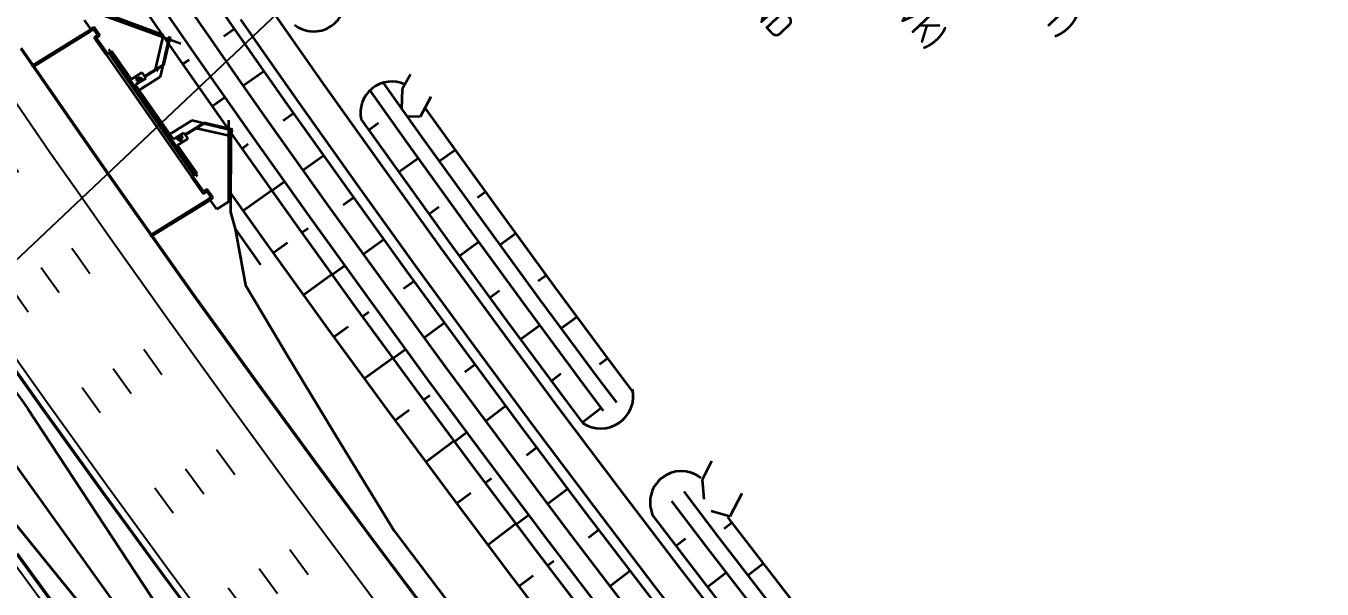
# Model space of a CAD drawing. Header units: metres. Extents: x 134219 to 139178, y 438661 to 444352.
# Drawn here: x 136836 to 136961.5, y 440914.8 to 440969.3 of the extents above; entities that cross this region are included whole.
import ezdxf
from ezdxf.enums import TextEntityAlignment as Align

# ---------------------------------------------------------------- set-up
doc = ezdxf.new("R2010")
doc.units = ezdxf.units.M
doc.linetypes.add('13strp', pattern=[4, 1, -3])
doc.linetypes.add('39strp', pattern=[12, 3, -9])
for name, color, linetype, lineweight in [('N-WE-KL-ET_LS_OV_KABEL-G', 10, 'KL-LS-OV-N', 35), ('N-WE-KL-ET_LS_OV_KABEL-T25', 7, 'Continuous', 25), ('Utd-geleiderail-nw', 8, 'glm a2ee v014$0$f2m40080', 35), ('Utd-ondergr-nw', 8, '13strp', 35), ('X-XX-AL-AANPIJLING-S', 7, 'Continuous', 25)]:
    doc.layers.add(name, color=color, linetype=linetype, lineweight=lineweight)
doc.layers.add('Utd-weg-nw', color=8, linetype='Continuous')
doc.styles.add('NLCS-ISO', font='NLCS-ISO.ttf')
doc.linetypes.add('glm a2ee v014$0$f2m40080', pattern='A,2,-1,[160,RTW.shx,S=0.5,R=0,X=0,Y=0],-1', length=4)
doc.linetypes.add('KL-LS-OV-N', pattern='A,4,-1,[103,NLCS.SHX,S=0.75,R=0,X=0,Y=0],-1,4,-1.5,["0V",Standard,S=1,R=0,X=0,Y=-0.5],-3', length=14.5)

msp = doc.modelspace()

# ---------------------------------------------------------------- linework, layer by layer
at = {"layer": 'N-WE-KL-ET_LS_OV_KABEL-G', "elevation": 0.84, "flags": 128}
msp.add_lwpolyline([(136819.35, 440950.58), (136821.05, 440948.59), (136828.88, 440937.15), (136829.92, 440933.79), (136852.17, 440902.79), (136863.02, 440888.62), (136874.24, 440874.13), (136890.36, 440853.93), (136896.64, 440846.25), (136905.73, 440835.28), (136923.84, 440814.26), (136934.51, 440801.85), (136935.38, 440801.41), (136936.75, 440799.32), (136946.53, 440788.78), (136967.51, 440766.36), (136977.99, 440755.7), (136987.55, 440745.88), (136992.44, 440740.99), (137003.78, 440729.75), (137003.39, 440729.45), (137003.56, 440729.28), (137003.94, 440729.55), (137018.21, 440715.77), (137025.25, 440708.72), (137026.35, 440708.03), (137027.59, 440706.36), (137047.06, 440687.54), (137071.77, 440663.41), (137093.26, 440642.58), (137096.62, 440639.41), (137121.22, 440615.2), (137152.81, 440584.31), (137154.95, 440582.6), (137155.08, 440582.45), (137155.09, 440582.46), (137156.24, 440581.27), (137160.99, 440576.5)], dxfattribs=at)
at = {"layer": 'Utd-geleiderail-nw', "linetype": 'Continuous', "flags": 128}
msp.add_lwpolyline([(136776.16, 441015.74), (136815.67, 440961.64, 0.005867), (136836.19, 440932.22), (136869.79, 440881.09)], format="xyb", dxfattribs=at)
msp.add_lwpolyline([(136829.36, 440927.97), (136870.51, 440877.23)], dxfattribs=at)
at = {"layer": 'Utd-ondergr-nw', "linetype": 'Continuous'}
for p, q in [((136849.34, 440968.4), (136841.93, 440971.15)), ((136842.39, 440968.86), (136841.69, 440969.85)), ((136842.85, 440970.57), (136851, 440967.58)), ((136836.64, 440965.44), (136842.13, 440968.86)), ((136842.22, 440968.74), (136836.72, 440965.32)), ((136842.13, 440968.86), (136842.25, 440968.95)), ((136842.21, 440968.74), (136842.13, 440968.86)), ((136842.13, 440968.86), (136842.22, 440968.74)), ((136842.56, 440968.98), (136842.21, 440968.74)), ((136842.25, 440968.95), (136842.45, 440969.09)), ((136842.45, 440969.09), (136842.6, 440969.19)), ((136842.96, 440968.4), (136842.56, 440968.98)), ((136842.6, 440969.19), (136843.17, 440968.37)), ((136842.62, 440968.16), (136842.96, 440968.4)), ((136843.77, 440966.51), (136842.62, 440968.16)), ((136843.17, 440968.37), (136842.82, 440968.13)), ((136842.82, 440968.13), (136843.9, 440966.59)), ((136848.56, 440965.08), (136849.34, 440968.4)), ((136849.92, 440968.26), (136849.01, 440964.35)), ((136849.29, 440965.53), (136849.92, 440968.26)), ((136849.98, 440968.25), (136849.34, 440965.49)), ((136843.77, 440966.51), (136844.32, 440966.85)), ((136843.77, 440966.51), (136852.03, 440954.68)), ((136852.28, 440954.84), (136844.03, 440966.67)), ((136852.63, 440954.71), (136844.04, 440967.03)), ((136846.22, 440964.14), (136844.32, 440966.85)), ((136836.72, 440965.32), (136836.64, 440965.44)), ((136846.22, 440964.14), (136847.23, 440964.77)), ((136847.23, 440964.77), (136847.63, 440964.2)), ((136847.49, 440964.41), (136849.29, 440965.53)), ((136849.34, 440965.49), (136847.52, 440964.36)), ((136848.73, 440964.96), (136848.78, 440964.95)), ((136846.59, 440964.37), (136846.76, 440964.13)), ((136847.63, 440964.2), (136846.62, 440963.57)), ((136850.29, 440958.31), (136846.62, 440963.57)), ((136846.76, 440964.13), (136846.88, 440964.24)), ((136846.76, 440964.13, 0), (136846.88, 440964.24, 0)), ((136846.76, 440964.13, 0), (136847.36, 440964.03, 0)), ((136847.36, 440964.03), (136846.76, 440964.13)), ((136846.77, 440963.9), (136846.76, 440964.13)), ((136846.77, 440963.9, 0), (136846.76, 440964.13, 0)), ((136846.89, 440963.74), (136846.77, 440963.9)), ((136846.89, 440963.74, 0), (136846.77, 440963.9, 0)), ((136846.88, 440964.24), (136847.04, 440964.31)), ((136846.88, 440964.24, 0), (136847.04, 440964.31, 0)), ((136846.89, 440963.74, 0), (136847.04, 440964.31, 0)), ((136847.04, 440964.31), (136846.89, 440963.74)), ((136849.01, 440964.35), (136846.96, 440963.07)), ((136847.04, 440964.31), (136847.24, 440964.19)), ((136847.04, 440964.31, 0), (136847.24, 440964.19, 0)), ((136847.19, 440963.22, 0), (136847.66, 440963.51, 0)), ((136847.24, 440964.19, 0), (136847.36, 440964.03, 0)), ((136847.24, 440964.19), (136847.36, 440964.03)), ((136873.24, 440964.57), (136872.44, 440963.16)), ((136872.44, 440963.16), (136872.37, 440961.27)), ((136875.22, 440962.43), (136874.19, 440960.5)), ((136852.07, 440960.13), (136849.94, 440958.8)), ((136853.24, 440959.91, 0), (136851.42, 440958.78, 0)), ((136851.45, 440958.73, 0), (136853.25, 440959.85, 0)), ((136855.98, 440959.21), (136852.07, 440960.13)), ((136856, 440959.27, 0), (136853.24, 440959.91, 0)), ((136853.25, 440959.85, 0), (136855.98, 440959.21, 0)), ((136855.62, 440960.15), (136855.63, 440952.26)), ((136874.19, 440960.5), (136872.86, 440960.51)), ((136850.29, 440958.31), (136851.3, 440958.95)), ((136850.56, 440958.48), (136850.67, 440958.32)), ((136851.16, 440958.38), (136850.56, 440958.48)), ((136851.03, 440958.78), (136850.88, 440958.21)), ((136851.15, 440958.61), (136851.03, 440958.78)), ((136851.16, 440958.38), (136851.15, 440958.61)), ((136851.3, 440958.95), (136851.7, 440958.37)), ((136852.53, 440959.4), (136855.85, 440958.63)), ((136855.85, 440958.63), (136855.82, 440951.26)), ((136855.85, 440958.63), (136855.98, 440959.21)), ((136855.98, 440959.21, 0), (136856, 440959.27, 0)), ((136850.67, 440958.32), (136850.88, 440958.21)), ((136851.7, 440958.37), (136850.69, 440957.74)), ((136852.58, 440955.03), (136850.69, 440957.74)), ((136850.88, 440958.21), (136851.03, 440958.27)), ((136851.11, 440958), (136850.95, 440958.24)), ((136851.03, 440958.27), (136851.16, 440958.38)), ((136876.02, 440956.19), (136877.55, 440957.29)), ((136852.03, 440954.68), (136852.58, 440955.03)), ((136853.22, 440953.24), (136852.15, 440954.77)), ((136852.02, 440954.69), (136853.18, 440953.03)), ((136853.56, 440953.48), (136853.22, 440953.24)), ((136854.13, 440952.66), (136853.56, 440953.48)), ((136848.08, 440949.04), (136853.58, 440952.46)), ((136853.67, 440952.33), (136848.17, 440948.92)), ((136853.18, 440953.03), (136853.52, 440953.27)), ((136853.52, 440953.27), (136853.92, 440952.7)), ((136853.92, 440952.7), (136853.58, 440952.46)), ((136853.58, 440952.46), (136853.66, 440952.34)), ((136853.58, 440952.46), (136853.67, 440952.33)), ((136853.66, 440952.34), (136853.79, 440952.42)), ((136854.48, 440951.54), (136853.75, 440952.58)), ((136853.79, 440952.42), (136853.99, 440952.56)), ((136853.99, 440952.56), (136854.13, 440952.66)), ((136855.63, 440952.26), (136854.48, 440951.54)), ((136879.71, 440952.68), (136880.47, 440953.23)), ((136855.82, 440951.26), (136856.27, 440949.63)), ((136855.82, 440951.26), (136856.27, 440949.63)), ((136848.17, 440948.92), (136848.08, 440949.04)), ((136856.27, 440949.63), (136858.72, 440946.15)), ((136856.27, 440949.63), (136857.28, 440944.19)), ((136881.89, 440948.08), (136883.41, 440949.19)), ((136885.6, 440944.6), (136886.36, 440945.15)), ((136887.82, 440940.01), (136889.33, 440941.13)), ((136891.55, 440936.55), (136892.31, 440937.11)), ((136902.38, 440927.16), (136901.46, 440925.35)), ((136901.46, 440925.35), (136901.63, 440923.46)), ((136905.31, 440924), (136904.14, 440921.77)), ((136904.14, 440921.77), (136902.34, 440922.3)), ((136903.59, 440920.63), (136904.34, 440921.2)), ((136905.9, 440916.09), (136907.39, 440917.24))]:
    msp.add_line(p, q, dxfattribs=at)
at = {"layer": 'Utd-ondergr-nw', "color": 1, "linetype": 'Continuous'}
msp.add_line((136850.25, 440959, 0), (136850.72, 440959.29, 0), dxfattribs=at)
at = {"layer": 'Utd-ondergr-nw', "linetype": 'Continuous', "flags": 128}
for points in [[(136847.66, 440981.36), (136850.41, 440977.34), (136855.95, 440969.33), (136858.79, 440965.26), (136861.53, 440961.36), (136867.16, 440953.44), (136872.85, 440945.55), (136878.59, 440937.7), (136884.38, 440929.89), (136890.22, 440922.11), (136896.11, 440914.38), (136902.05, 440906.68), (136908.05, 440899.03), (136914.1, 440891.42), (136920.19, 440883.84), (136926.34, 440876.31), (136932.54, 440868.82), (136938.79, 440861.37), (136945.08, 440853.96), (136951.43, 440846.59), (136957.83, 440839.27), (136964.27, 440831.98)], [(136845.64, 440979.99), (136848.4, 440975.96), (136853.94, 440967.93), (136856.79, 440963.85), (136859.53, 440959.95), (136865.18, 440952.01), (136870.87, 440944.11), (136876.62, 440936.25), (136882.42, 440928.42), (136888.27, 440920.64), (136894.17, 440912.89), (136900.13, 440905.18), (136906.13, 440897.52), (136912.19, 440889.89), (136918.3, 440882.3), (136924.45, 440874.76), (136930.66, 440867.25), (136936.92, 440859.79), (136943.23, 440852.37), (136949.58, 440844.99), (136955.99, 440837.65), (136962.45, 440830.36)], [(136843.91, 440978.8), (136846.67, 440974.77), (136852.22, 440966.73), (136855.07, 440962.65), (136857.82, 440958.74), (136863.47, 440950.79), (136869.17, 440942.88), (136874.93, 440935), (136880.73, 440927.17), (136886.59, 440919.37), (136892.5, 440911.61), (136898.47, 440903.89), (136904.48, 440896.22), (136910.55, 440888.58), (136916.66, 440880.98), (136922.83, 440873.42), (136929.05, 440865.91), (136935.31, 440858.43), (136941.63, 440851), (136948, 440843.61), (136954.41, 440836.27), (136960.88, 440828.96), (136967.39, 440821.7)], [(136842.67, 440977.96), (136845.43, 440973.92), (136850.99, 440965.87), (136853.84, 440961.79), (136856.59, 440957.88), (136862.25, 440949.92), (136867.96, 440942), (136873.72, 440934.11), (136879.53, 440926.27), (136885.4, 440918.46), (136891.31, 440910.7), (136897.28, 440902.97), (136903.3, 440895.29), (136909.38, 440887.64), (136915.5, 440880.03), (136921.67, 440872.47), (136927.9, 440864.95), (136934.17, 440857.47), (136940.49, 440850.03), (136946.86, 440842.63), (136953.29, 440835.27), (136959.76, 440827.96), (136966.28, 440820.7)], [(136859.23, 440971.61), (136862.07, 440967.55), (136864.8, 440963.67), (136870.42, 440955.76), (136876.09, 440947.9), (136881.81, 440940.07), (136887.58, 440932.28), (136893.41, 440924.53), (136899.28, 440916.81), (136905.21, 440909.14), (136911.19, 440901.51), (136917.22, 440893.91), (136923.3, 440886.36), (136929.43, 440878.85), (136935.61, 440871.38), (136941.84, 440863.95), (136948.12, 440856.56), (136954.45, 440849.21), (136960.83, 440841.91), (136967.26, 440834.65)], [(136856.77, 440969.9), (136859.61, 440965.83), (136862.35, 440961.94), (136867.98, 440954.02), (136873.66, 440946.13), (136879.39, 440938.29), (136885.18, 440930.48), (136891.01, 440922.72), (136896.9, 440914.99), (136902.84, 440907.3), (136908.84, 440899.65), (136914.88, 440892.04), (136920.97, 440884.47), (136927.11, 440876.94), (136933.31, 440869.46), (136939.55, 440862.01), (136945.84, 440854.61), (136952.19, 440847.25), (136958.58, 440839.93), (136965.02, 440832.65)], [(136855.17, 440968.31), (136856.17, 440969.01)], [(136835.49, 440967.1), (136841.09, 440958.99), (136843.97, 440954.87), (136846.74, 440950.93), (136852.44, 440942.9), (136858.2, 440934.92), (136864.01, 440926.97), (136869.87, 440919.06), (136875.78, 440911.19), (136881.75, 440903.36), (136887.77, 440895.57), (136893.84, 440887.82), (136899.96, 440880.11), (136906.13, 440872.44), (136912.36, 440864.82), (136918.63, 440857.23), (136924.96, 440849.69), (136931.33, 440842.19), (136937.76, 440834.73), (136944.23, 440827.32), (136950.76, 440819.94), (136957.33, 440812.62), (136963.95, 440805.33)], [(136835.55, 440967.14), (136841.15, 440959.03), (136844.03, 440954.91), (136846.8, 440950.97), (136852.5, 440942.94), (136858.26, 440934.96), (136864.06, 440927.01), (136869.93, 440919.1), (136875.84, 440911.23), (136881.81, 440903.4), (136887.82, 440895.61), (136893.89, 440887.86), (136900.02, 440880.16), (136906.19, 440872.49), (136912.41, 440864.86), (136918.69, 440857.28), (136925.01, 440849.73), (136931.39, 440842.23), (136937.81, 440834.78), (136944.28, 440827.36), (136950.81, 440819.99), (136957.38, 440812.66), (136964, 440805.38)], [(136851.8, 440966.02), (136851.18, 440965.59)], [(136857.03, 440963.51), (136859.03, 440964.91)], [(136870.6, 440963.78), (136874.32, 440958.55), (136879.97, 440950.71), (136885.67, 440942.91), (136891.42, 440935.15), (136893.18, 440932.82)], [(136855.28, 440962.35), (136854.05, 440961.49)], [(136869.3, 440963.03), (136873.1, 440957.68), (136878.75, 440949.83), (136884.46, 440942.02), (136890.22, 440934.25), (136891.89, 440932.03)], [(136874.63, 440961.36), (136875.85, 440959.65), (136881.49, 440951.82), (136887.19, 440944.03), (136892.93, 440936.27), (136894.79, 440933.8)], [(136860.91, 440960.12), (136861.91, 440960.83)], [(136868.47, 440960.23), (136871.23, 440956.35), (136876.9, 440948.48), (136882.61, 440940.66), (136888.38, 440932.88), (136889.93, 440930.82)], [(136870.14, 440959.86), (136869.2, 440959.2)], [(136857.54, 440957.83), (136856.93, 440957.4)], [(136862.82, 440955.33), (136864.81, 440956.75)], [(136873.98, 440956.46), (136872.11, 440955.12)], [(136861.05, 440954.19), (136859.83, 440953.32)], [(136855.83, 440953.09), (136859.48, 440947.94), (136865.2, 440940), (136870.98, 440932.1), (136876.81, 440924.24), (136882.69, 440916.41), (136888.62, 440908.63), (136894.6, 440900.88), (136900.63, 440893.18), (136906.72, 440885.52), (136912.86, 440877.89), (136919.04, 440870.31), (136925.28, 440862.77), (136931.57, 440855.27), (136937.91, 440847.82), (136944.3, 440840.4), (136950.73, 440833.03), (136957.22, 440825.7), (136963.75, 440818.42)], [(136859.81, 440953.34), (136857.04, 440951.37)], [(136866.72, 440951.97), (136867.71, 440952.68)], [(136875.97, 440951.73), (136875.04, 440951.06)], [(136863.34, 440949.68), (136862.73, 440949.24)], [(136868.65, 440947.19), (136870.63, 440948.62)], [(136861.33, 440948.28), (136859.95, 440947.29)], [(136879.83, 440948.35), (136877.98, 440947)], [(136866.88, 440946.06), (136865.66, 440945.18)], [(136865.64, 440945.21), (136862.88, 440943.22)], [(136857.28, 440944.19), (136861.41, 440937.25), (136866.51, 440928.81), (136871.67, 440920.41), (136877.58, 440912.55), (136883.54, 440904.73), (136889.54, 440896.95), (136895.61, 440889.21), (136901.72, 440881.52), (136907.88, 440873.86), (136914.1, 440866.25), (136920.36, 440858.67), (136926.68, 440851.14), (136933.04, 440843.65), (136939.46, 440836.2), (136945.92, 440828.8), (136952.44, 440821.44), (136959, 440814.12), (136965.61, 440806.85)], [(136872.57, 440943.85), (136873.56, 440944.57)], [(136881.86, 440943.64), (136880.93, 440942.96)], [(136869.2, 440941.57), (136868.59, 440941.13)], [(136831.77, 440940.36), (136837.55, 440932.24), (136843.37, 440924.16), (136849.25, 440916.11), (136855.19, 440908.1), (136861.18, 440900.14), (136867.22, 440892.21), (136873.31, 440884.32), (136879.45, 440876.48), (136885.65, 440868.67), (136891.9, 440860.91), (136898.2, 440853.19), (136904.56, 440845.51), (136910.96, 440837.87), (136917.41, 440830.28), (136923.92, 440822.73), (136930.47, 440815.22), (136937.08, 440807.76)], [(136831.83, 440940.41), (136837.6, 440932.28), (136843.43, 440924.2), (136849.31, 440916.15), (136855.24, 440908.14), (136861.23, 440900.18), (136867.27, 440892.25), (136873.36, 440884.36), (136879.51, 440876.52), (136885.71, 440868.72), (136891.96, 440860.95), (136898.26, 440853.23), (136904.61, 440845.55), (136911.01, 440837.92), (136917.47, 440830.32), (136923.97, 440822.77), (136930.53, 440815.27), (136937.13, 440807.8)], [(136867.19, 440940.16), (136865.82, 440939.16)], [(136874.54, 440939.09), (136876.51, 440940.53)], [(136885.75, 440940.29), (136883.9, 440938.93)], [(136872.76, 440937.97), (136871.55, 440937.08)], [(136871.52, 440937.13), (136868.77, 440935.12)], [(136878.49, 440935.78), (136879.47, 440936.5)], [(136887.8, 440935.59), (136886.88, 440934.9)], [(136875.11, 440933.49), (136874.51, 440933.05)], [(136880.49, 440931.03), (136882.45, 440932.49)], [(136891.71, 440932.26), (136889.88, 440930.89)], [(136873.11, 440932.08), (136871.74, 440931.08)], [(136878.69, 440929.92), (136877.49, 440929.03)], [(136877.45, 440929.08), (136874.72, 440927.05)], [(136884.46, 440927.74), (136885.44, 440928.48)], [(136881.08, 440925.46), (136880.48, 440925.01)], [(136879.08, 440924.05), (136877.71, 440923.03)], [(136886.49, 440923.01), (136888.44, 440924.48)], [(136899.69, 440924.2), (136903.09, 440919.73), (136909, 440912.08), (136914.96, 440904.48), (136920.97, 440896.91), (136927.03, 440889.38), (136933.14, 440881.89), (136939.3, 440874.44), (136945.51, 440867.04), (136951.77, 440859.67), (136957.97, 440852.47)], [(136898.52, 440923.26), (136901.9, 440918.82), (136907.81, 440911.16), (136913.78, 440903.55), (136919.79, 440895.97), (136925.86, 440888.43), (136931.98, 440880.94), (136938.15, 440873.48), (136944.36, 440866.07), (136950.63, 440858.7), (136956.86, 440851.47)], [(136883.44, 440921.07), (136880.72, 440919.02)], [(136884.68, 440921.91), (136883.48, 440921.01)], [(136896.73, 440921.82), (136900.08, 440917.42), (136906, 440909.75), (136911.98, 440902.13), (136918, 440894.54), (136924.08, 440886.99), (136930.21, 440879.48), (136936.38, 440872.02), (136942.61, 440864.59), (136948.88, 440857.21), (136955.16, 440849.93)], [(136903.93, 440921.73), (136904.58, 440920.88), (136910.48, 440913.24), (136916.43, 440905.64), (136922.44, 440898.08), (136928.49, 440890.56), (136932.28, 440885.92)], [(136890.48, 440919.75), (136891.45, 440920.49)], [(136899.85, 440919.61), (136898.94, 440918.91)], [(136835.09, 440918.15), (136841.01, 440910.05), (136846.99, 440901.98), (136853.02, 440893.96), (136859.1, 440885.98), (136865.23, 440878.04), (136871.42, 440870.14), (136877.66, 440862.28), (136883.95, 440854.47), (136890.3, 440846.69), (136896.69, 440838.96), (136903.14, 440831.27), (136909.64, 440823.63), (136916.19, 440816.02), (136922.79, 440808.47)], [(136835.15, 440918.19), (136841.07, 440910.09), (136847.05, 440902.03), (136853.07, 440894), (136859.15, 440886.02), (136865.29, 440878.08), (136871.48, 440870.18), (136877.72, 440862.33), (136884.01, 440854.51), (136890.35, 440846.74), (136896.75, 440839.01), (136903.2, 440831.32), (136909.69, 440823.67), (136916.24, 440816.07), (136922.84, 440808.51)], [(136887.1, 440917.47), (136886.5, 440917.02)], [(136885.1, 440916.05), (136883.74, 440915.02)], [(136892.54, 440915.03), (136894.48, 440916.51)], [(136903.81, 440916.34), (136902, 440914.94)]]:
    msp.add_lwpolyline(points, dxfattribs=at)
at = {"layer": 'Utd-ondergr-nw', "linetype": 'Continuous'}
for centre, radius, start, end in [((136863.86, 440971.78), 3.03, 232.2036, 14.4555), ((136871.42, 440960.88), 3.02, 64.9184, 192.4822), ((136891.66, 440933.46), 3.15, 236.4922, 11.7134), ((136899.46, 440923.15), 3.03, 51.6548, 206.8288)]:
    msp.add_arc(centre, radius, start, end, dxfattribs=at)
at = {"layer": 'Utd-weg-nw', "linetype": '39strp', "flags": 128}
for points in [[(136432.6, 441598.45), (136437.87, 441589.95), (136443.15, 441581.46), (136448.42, 441572.96), (136453.7, 441564.47), (136458.97, 441555.97), (136464.25, 441547.47), (136469.52, 441538.98), (136474.8, 441530.48), (136480.07, 441521.99), (136485.35, 441513.49), (136490.62, 441505), (136495.9, 441496.5), (136501.17, 441488.01), (136506.45, 441479.51), (136511.72, 441471.01), (136517, 441462.52), (136522.27, 441454.02), (136527.55, 441445.53), (136532.82, 441437.03), (136538.1, 441428.54), (136543.37, 441420.04), (136548.65, 441411.54), (136553.92, 441403.05), (136559.2, 441394.55), (136564.47, 441386.06), (136569.75, 441377.56), (136575.02, 441369.07), (136580.3, 441360.57), (136585.57, 441352.08), (136590.85, 441343.58), (136596.12, 441335.08), (136601.4, 441326.59), (136606.67, 441318.09), (136611.95, 441309.6), (136617.22, 441301.1), (136622.5, 441292.61), (136627.77, 441284.11), (136633.05, 441275.62), (136638.32, 441267.12), (136643.6, 441258.62), (136648.87, 441250.13), (136654.15, 441241.63), (136659.42, 441233.14), (136664.7, 441224.64), (136669.97, 441216.15), (136675.25, 441207.65), (136680.52, 441199.16), (136685.8, 441190.66), (136691.07, 441182.16), (136696.35, 441173.67), (136701.62, 441165.17), (136706.9, 441156.68), (136712.17, 441148.18), (136717.45, 441139.69), (136722.72, 441131.19), (136728, 441122.69), (136733.27, 441114.2), (136738.55, 441105.7), (136743.82, 441097.21), (136748.27, 441090.04), (136749.1, 441088.71), (136754.37, 441080.22), (136759.64, 441071.74), (136764.92, 441063.26), (136770.21, 441054.8), (136775.5, 441046.36), (136780.81, 441037.93), (136786.14, 441029.52), (136791.49, 441021.12), (136796.86, 441012.76), (136802.25, 441004.42), (136807.68, 440996.1), (136813.14, 440987.82), (136818.64, 440979.56), (136824.18, 440971.34), (136829.76, 440963.16), (136835.39, 440955.02), (136838.28, 440950.88), (136841.06, 440946.92), (136846.79, 440938.86), (136852.58, 440930.83), (136858.41, 440922.85), (136864.3, 440914.9), (136870.24, 440907), (136876.24, 440899.13), (136882.28, 440891.3), (136888.38, 440883.52), (136894.53, 440875.77), (136900.73, 440868.07), (136906.99, 440860.41), (136913.29, 440852.78), (136919.65, 440845.21), (136926.05, 440837.67), (136932.51, 440830.18), (136939.01, 440822.73), (136945.57, 440815.32), (136952.17, 440807.96), (136958.82, 440800.64), (136960.4, 440798.92), (136965.53, 440793.36), (136972.28, 440786.13), (136979.08, 440778.93), (136985.93, 440771.76), (136992.81, 440764.62), (136999.74, 440757.51), (137006.7, 440750.42), (137013.69, 440743.36), (137020.71, 440736.32), (137027.76, 440729.3), (137034.84, 440722.29), (137041.93, 440715.29), (137049.05, 440708.31), (137056.18, 440701.33), (137063.32, 440694.35), (137070.47, 440687.37), (137076.94, 440681.07), (137077.63, 440680.4), (137084.79, 440673.42), (137091.95, 440666.44), (137099.11, 440659.46), (137106.27, 440652.48), (137113.44, 440645.5), (137118.45, 440640.61), (137120.6, 440638.52), (137127.76, 440631.54), (137134.92, 440624.56), (137142.08, 440617.58), (137149.24, 440610.6), (137156.41, 440603.62), (137163.57, 440596.64), (137170.73, 440589.66), (137177.89, 440582.68), (137185.05, 440575.7), (137192.21, 440568.72), (137199.37, 440561.75), (137206.54, 440554.77), (137213.7, 440547.79), (137220.86, 440540.81), (137228.02, 440533.83), (137235.18, 440526.85), (137242.34, 440519.87), (137249.5, 440512.89), (137256.67, 440505.91), (137263.83, 440498.93), (137270.99, 440491.95), (137278.15, 440484.97), (137285.31, 440477.99), (137292.47, 440471.01), (137299.63, 440464.03), (137306.8, 440457.05), (137313.96, 440450.07), (137321.12, 440443.09), (137328.28, 440436.11), (137335.44, 440429.14), (137342.6, 440422.16), (137349.77, 440415.18), (137356.93, 440408.2), (137358.55, 440406.61)], [(136429.63, 441596.6), (136434.9, 441588.11), (136440.18, 441579.61), (136445.45, 441571.11), (136450.73, 441562.62), (136456, 441554.12), (136461.28, 441545.63), (136466.55, 441537.13), (136471.83, 441528.64), (136477.1, 441520.14), (136482.38, 441511.65), (136487.65, 441503.15), (136492.93, 441494.65), (136498.2, 441486.16), (136503.48, 441477.66), (136508.75, 441469.17), (136514.03, 441460.67), (136519.3, 441452.18), (136524.58, 441443.68), (136529.85, 441435.19), (136535.13, 441426.69), (136540.4, 441418.19), (136545.68, 441409.7), (136550.95, 441401.2), (136556.22, 441392.71), (136561.5, 441384.21), (136566.77, 441375.72), (136572.05, 441367.22), (136577.32, 441358.73), (136582.6, 441350.23), (136587.87, 441341.73), (136593.15, 441333.24), (136598.42, 441324.74), (136603.7, 441316.25), (136608.97, 441307.75), (136614.25, 441299.26), (136619.52, 441290.76), (136624.8, 441282.26), (136630.07, 441273.77), (136635.35, 441265.27), (136640.62, 441256.78), (136645.9, 441248.28), (136651.17, 441239.79), (136656.45, 441231.29), (136661.72, 441222.8), (136667, 441214.3), (136672.27, 441205.8), (136677.55, 441197.31), (136682.82, 441188.81), (136688.1, 441180.32), (136693.37, 441171.82), (136698.65, 441163.33), (136703.92, 441154.83), (136709.2, 441146.34), (136714.47, 441137.84), (136719.75, 441129.34), (136725.02, 441120.85), (136730.3, 441112.35), (136735.57, 441103.86), (136740.85, 441095.36), (136745.3, 441088.2), (136746.12, 441086.87), (136751.4, 441078.37), (136756.67, 441069.89), (136761.95, 441061.41), (136767.24, 441052.95), (136772.54, 441044.49), (136777.85, 441036.06), (136783.18, 441027.64), (136788.54, 441019.24), (136793.91, 441010.86), (136799.32, 441002.51), (136804.76, 440994.18), (136810.23, 440985.88), (136815.74, 440977.61), (136821.28, 440969.38), (136826.88, 440961.18), (136832.52, 440953.02), (136835.41, 440948.87), (136838.2, 440944.9), (136843.95, 440936.82), (136849.74, 440928.78), (136855.59, 440920.77), (136861.5, 440912.81), (136867.45, 440904.88), (136873.46, 440897), (136879.52, 440889.15), (136885.63, 440881.35), (136891.8, 440873.59), (136898.02, 440865.86), (136904.28, 440858.18), (136910.6, 440850.54), (136916.97, 440842.95), (136923.39, 440835.39), (136929.86, 440827.88), (136936.38, 440820.42), (136942.95, 440812.99), (136949.57, 440805.61), (136956.24, 440798.28), (136957.83, 440796.55), (136962.96, 440790.98), (136969.73, 440783.73), (136976.54, 440776.51), (136983.4, 440769.33), (136990.3, 440762.18), (136997.24, 440755.06), (137004.21, 440747.97), (137011.21, 440740.9), (137018.24, 440733.85), (137025.3, 440726.82), (137032.38, 440719.8), (137039.48, 440712.8), (137046.6, 440705.81), (137053.73, 440698.82), (137060.87, 440691.85), (137068.03, 440684.87), (137074.49, 440678.57), (137075.19, 440677.89), (137082.35, 440670.91), (137089.51, 440663.93), (137096.67, 440656.95), (137103.83, 440649.97), (137110.99, 440642.99), (137116.01, 440638.11), (137118.16, 440636.01), (137125.32, 440629.03), (137132.48, 440622.05), (137139.64, 440615.07), (137146.8, 440608.1), (137153.96, 440601.12), (137161.12, 440594.14), (137168.29, 440587.16), (137175.45, 440580.18), (137182.61, 440573.2), (137189.77, 440566.22), (137196.93, 440559.24), (137204.09, 440552.26), (137211.25, 440545.28), (137218.42, 440538.3), (137225.58, 440531.32), (137232.74, 440524.34), (137239.9, 440517.36), (137247.06, 440510.38), (137254.22, 440503.4), (137261.38, 440496.42), (137268.55, 440489.44), (137275.71, 440482.46), (137282.87, 440475.48), (137290.03, 440468.51), (137297.19, 440461.53), (137304.35, 440454.55), (137311.51, 440447.57), (137318.68, 440440.59), (137325.84, 440433.61), (137333, 440426.63), (137340.16, 440419.65), (137347.32, 440412.67), (137354.48, 440405.69), (137356.11, 440404.11)], [(136426.65, 441594.76), (136431.93, 441586.26), (136437.2, 441577.76), (136442.48, 441569.27), (136447.75, 441560.77), (136453.03, 441552.28), (136458.3, 441543.78), (136463.58, 441535.29), (136468.85, 441526.79), (136474.13, 441518.3), (136479.4, 441509.8), (136484.68, 441501.3), (136489.95, 441492.81), (136495.23, 441484.31), (136500.5, 441475.82), (136505.78, 441467.32), (136511.05, 441458.83), (136516.33, 441450.33), (136521.6, 441441.83), (136526.88, 441433.34), (136532.15, 441424.84), (136537.43, 441416.35), (136542.7, 441407.85), (136547.98, 441399.36), (136553.25, 441390.86), (136558.53, 441382.37), (136563.8, 441373.87), (136569.08, 441365.37), (136574.35, 441356.88), (136579.63, 441348.38), (136584.9, 441339.89), (136590.18, 441331.39), (136595.45, 441322.9), (136600.73, 441314.4), (136606, 441305.91), (136611.28, 441297.41), (136616.55, 441288.91), (136621.83, 441280.42), (136627.1, 441271.92), (136632.38, 441263.43), (136637.65, 441254.93), (136642.93, 441246.44), (136648.2, 441237.94), (136653.48, 441229.44), (136658.75, 441220.95), (136664.03, 441212.45), (136669.3, 441203.96), (136674.57, 441195.46), (136679.85, 441186.97), (136685.12, 441178.47), (136690.4, 441169.98), (136695.67, 441161.48), (136700.95, 441152.98), (136706.22, 441144.49), (136711.5, 441135.99), (136716.77, 441127.5), (136722.05, 441119), (136727.32, 441110.51), (136732.6, 441102.01), (136737.87, 441093.52), (136742.32, 441086.35), (136743.15, 441085.02), (136748.42, 441076.53), (136753.7, 441068.04), (136758.98, 441059.56), (136764.27, 441051.09), (136769.57, 441042.63), (136774.89, 441034.19), (136780.23, 441025.76), (136785.59, 441017.35), (136790.97, 441008.97), (136796.39, 441000.6), (136801.83, 440992.26), (136807.31, 440983.95), (136812.83, 440975.67), (136818.39, 440967.42), (136823.99, 440959.2), (136829.64, 440951.02), (136832.54, 440946.87), (136835.34, 440942.88), (136841.1, 440934.78), (136846.91, 440926.72), (136852.77, 440918.7), (136858.69, 440910.72), (136864.66, 440902.77), (136870.68, 440894.87), (136876.76, 440887.01), (136882.89, 440879.18), (136889.07, 440871.4), (136895.3, 440863.66), (136901.58, 440855.96), (136907.91, 440848.3), (136914.3, 440840.69), (136920.73, 440833.12), (136927.22, 440825.59), (136933.76, 440818.11), (136940.34, 440810.66), (136946.98, 440803.27), (136953.66, 440795.91), (136955.25, 440794.18), (136960.39, 440788.6), (136967.18, 440781.34), (136974, 440774.1), (136980.88, 440766.91), (136987.79, 440759.75), (136994.73, 440752.61), (137001.71, 440745.51), (137008.73, 440738.43), (137015.77, 440731.37), (137022.83, 440724.33), (137029.92, 440717.31), (137037.02, 440710.31), (137044.15, 440703.31), (137051.28, 440696.32), (137058.43, 440689.34), (137065.58, 440682.36), (137072.05, 440676.06), (137072.74, 440675.38), (137079.9, 440668.4), (137087.07, 440661.42), (137094.23, 440654.45), (137101.39, 440647.47), (137108.55, 440640.49), (137113.56, 440635.6), (137115.71, 440633.51), (137122.87, 440626.53), (137130.04, 440619.55), (137137.2, 440612.57), (137144.36, 440605.59), (137151.52, 440598.61), (137158.68, 440591.63), (137165.84, 440584.65), (137173, 440577.67), (137180.17, 440570.69), (137187.33, 440563.71), (137194.49, 440556.73), (137201.65, 440549.75), (137208.81, 440542.77), (137215.97, 440535.79), (137223.13, 440528.81), (137230.3, 440521.83), (137237.46, 440514.86), (137244.62, 440507.88), (137251.78, 440500.9), (137258.94, 440493.92), (137266.1, 440486.94), (137273.26, 440479.96), (137280.43, 440472.98), (137287.59, 440466), (137294.75, 440459.02), (137301.91, 440452.04), (137309.07, 440445.06), (137316.23, 440438.08), (137323.4, 440431.1), (137330.56, 440424.12), (137337.72, 440417.14), (137344.88, 440410.16), (137352.04, 440403.18), (137353.67, 440401.6)]]:
    msp.add_lwpolyline(points, dxfattribs=at)
at = {"layer": 'Utd-weg-nw', "linetype": 'Continuous', "flags": 128}
for points in [[(136832.73, 440965.2), (136838.34, 440957.08), (136841.23, 440952.95), (136844.01, 440949), (136849.72, 440940.95), (136855.49, 440932.95), (136861.31, 440924.98), (136867.19, 440917.06), (136873.11, 440909.17), (136879.09, 440901.32), (136885.12, 440893.51), (136891.21, 440885.75), (136897.34, 440878.02), (136903.53, 440870.33), (136909.77, 440862.69), (136916.06, 440855.09), (136922.4, 440847.53), (136928.79, 440840.01), (136935.23, 440832.54), (136941.72, 440825.1), (136948.26, 440817.72), (136954.84, 440810.37)], [(136832.4, 440940.81), (136838.17, 440932.69), (136844, 440924.61), (136849.87, 440916.57), (136855.8, 440908.56), (136861.79, 440900.6), (136867.83, 440892.68), (136873.92, 440884.79), (136880.06, 440876.95), (136886.25, 440869.15), (136892.5, 440861.39), (136898.8, 440853.68), (136905.15, 440846), (136911.55, 440838.37), (136918, 440830.78), (136924.5, 440823.23), (136931.05, 440815.73), (136937.65, 440808.27)], [(136834.53, 440917.74), (136840.45, 440909.63), (136846.43, 440901.57), (136852.46, 440893.54), (136858.54, 440885.55), (136864.68, 440877.61), (136870.87, 440869.71), (136877.12, 440861.85), (136883.41, 440854.03), (136889.76, 440846.25), (136896.16, 440838.51), (136902.61, 440830.82), (136909.11, 440823.17), (136915.66, 440815.57), (136922.26, 440808)]]:
    msp.add_lwpolyline(points, dxfattribs=at)
at = {"layer": 'X-XX-AL-AANPIJLING-S'}
msp.add_line((136918.19, 441025.2), (136827.37, 440939.35), dxfattribs=at)

# ---------------------------------------------------------------- texts
at = {"layer": 'N-WE-KL-ET_LS_OV_KABEL-T25', "style": 'NLCS-ISO'}
for s, p in [('RWS HDPE Ø32 (4v BREAKOUT)', (136904.98, 441002.79)), ('RWS HDPE Ø50 (96v GVK)', (136897.71, 440995.92)), ('Cu 25mm² VERTIND', (136890.45, 440989.05))]:
    msp.add_text(s, height=2.5, rotation=313.3873, dxfattribs=at).set_placement(p, align=Align.MIDDLE_LEFT)

doc.saveas('drawing.dxf')
